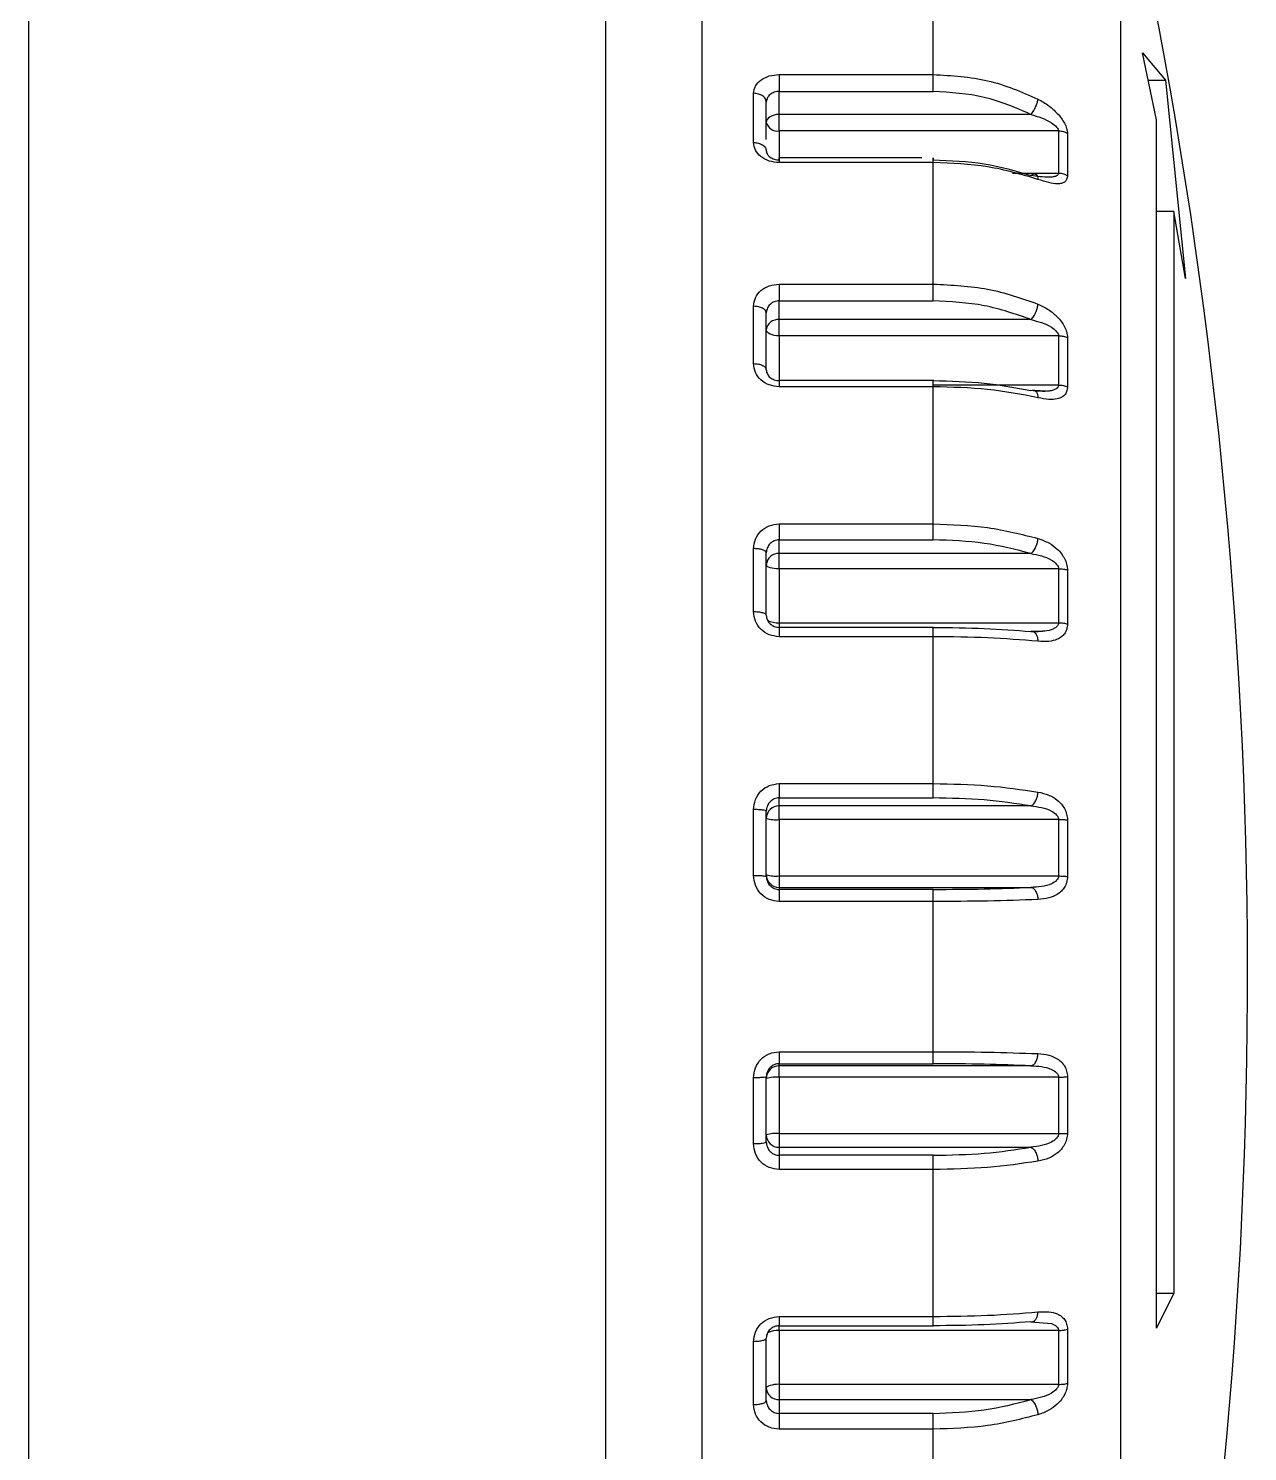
# Model space of a CAD drawing. Header units: millimetres. Extents: x 0 to 279, y 0 to 216.
# Drawn here: x 180.85 to 184.65, y 99.958 to 104.393 of the extents above; entities that cross this region are included whole.
import ezdxf

# ---------------------------------------------------------------- set-up
doc = ezdxf.new("R2010")
doc.units = ezdxf.units.MM

msp = doc.modelspace()

# ---------------------------------------------------------------- linework, layer by layer
at = {"color": 7, "linetype": 'Continuous', "lineweight": 25}
for p, q in [((182.9504, 97.4383), (182.9504, 105.4383)), ((180.8504, 105.1383), (180.8504, 97.7383)), ((182.6504, 97.7383), (182.6504, 105.1383)), ((183.6704, 104.2492), (183.6704, 104.5624)), ((184.3231, 104.3165), (184.3945, 104.2318)), ((184.3666, 104.1076), (184.3231, 104.3165)), ((183.1904, 104.2492), (183.6704, 104.2492)), ((184.3407, 104.2318), (184.3945, 104.2318)), ((184.3945, 104.2318), (184.4568, 103.6132)), ((183.1104, 104.0373), (183.1104, 104.1906)), ((183.1504, 104.0463), (183.1504, 104.1631)), ((183.1904, 104.1247), (183.1904, 104.1965)), ((183.1904, 104.1965), (183.6704, 104.1965)), ((183.9753, 104.1247), (183.1904, 104.1247)), ((183.1904, 104.0733), (183.1904, 104.1247)), ((184.3666, 100.3424), (184.3666, 104.1076)), ((184.0613, 104.0733), (183.1904, 104.0733)), ((184.0613, 104.0733), (184.0613, 103.9422)), ((184.0892, 104.0662), (184.0892, 103.9341)), ((183.6353, 103.9894), (183.1901, 103.9894)), ((183.6704, 103.9747), (183.1904, 103.9747)), ((183.6704, 103.5961), (183.6704, 103.9747)), ((184.4209, 103.8219), (184.3666, 103.8219)), ((184.4209, 103.8219), (184.4209, 100.452)), ((184.4568, 103.6132), (184.4209, 103.8219)), ((183.1904, 103.5961), (183.6704, 103.5961)), ((183.1904, 103.4854), (183.1904, 103.5439)), ((183.1904, 103.5439), (183.6704, 103.5439)), ((183.1104, 103.3483), (183.1104, 103.527)), ((183.1504, 103.3292), (183.1504, 103.5061)), ((183.9753, 103.4854), (183.1904, 103.4854)), ((183.1904, 103.4347), (183.1904, 103.4854)), ((184.0613, 103.4347), (183.1904, 103.4347)), ((184.0613, 103.4347), (184.0613, 103.2819)), ((184.0892, 103.4296), (184.0892, 103.2756)), ((183.6704, 103.2955), (183.1904, 103.2955)), ((183.6704, 103.2762), (183.1904, 103.2762)), ((183.6704, 102.8487), (183.6704, 103.2762)), ((184.0217, 103.2622), (183.9869, 103.2646)), ((183.1904, 102.8487), (183.6704, 102.8487)), ((183.1904, 102.7993), (183.6704, 102.7993)), ((183.1904, 102.7565), (183.1904, 102.7993)), ((183.1104, 102.5759), (183.1104, 102.772)), ((183.1504, 102.5645), (183.1504, 102.7587)), ((183.9753, 102.7565), (183.1904, 102.7565)), ((183.1904, 102.7088), (183.1904, 102.7565)), ((183.1904, 102.7088), (183.1904, 102.541)), ((184.0613, 102.7088), (183.1904, 102.7088)), ((184.0613, 102.7088), (184.0613, 102.541)), ((184.0892, 102.706), (184.0892, 102.5369)), ((183.1904, 102.541), (184.0613, 102.541)), ((183.6704, 102.5264), (183.1904, 102.5264)), ((183.6704, 102.4974), (183.1904, 102.4974)), ((183.6704, 102.0396), (183.6704, 102.4974)), ((184.0117, 102.5141), (183.9846, 102.5119)), ((183.1904, 102.0396), (183.6704, 102.0396)), ((183.1904, 101.9952), (183.6704, 101.9952)), ((183.1904, 101.9701), (183.1904, 101.9952)), ((183.1104, 101.7537), (183.1104, 101.9588)), ((183.1504, 101.7506), (183.1504, 101.9536)), ((183.9753, 101.9701), (183.1904, 101.9701)), ((183.1904, 101.9274), (183.1904, 101.9701)), ((183.1904, 101.9274), (183.1904, 101.752)), ((184.0613, 101.9274), (183.1904, 101.9274)), ((184.0613, 101.9274), (184.0613, 101.752)), ((184.0892, 101.9269), (184.0892, 101.7501)), ((183.1904, 101.752), (183.1904, 101.7162)), ((183.1904, 101.752), (184.0613, 101.752)), ((183.1904, 101.7162), (183.1904, 101.7099)), ((183.1904, 101.7162), (183.9753, 101.7162)), ((183.6704, 101.7099), (183.1904, 101.7099)), ((183.6704, 101.6723), (183.1904, 101.6723)), ((183.6704, 101.2043), (183.6704, 101.6723)), ((183.1904, 101.2043), (183.6704, 101.2043)), ((183.1904, 101.1667), (183.6704, 101.1667)), ((183.1904, 101.1604), (183.1904, 101.1667)), ((183.9753, 101.1604), (183.1904, 101.1604)), ((183.1904, 101.1247), (183.1904, 101.1604)), ((183.1104, 100.9178), (183.1104, 101.1229)), ((183.1504, 100.923), (183.1504, 101.126)), ((183.1904, 101.1247), (183.1904, 100.9492)), ((184.0613, 101.1247), (183.1904, 101.1247)), ((184.0613, 101.1247), (184.0613, 100.9492)), ((184.0892, 101.1265), (184.0892, 100.9497)), ((183.1904, 100.9492), (183.1904, 100.9065)), ((183.1904, 100.9492), (184.0613, 100.9492)), ((183.1904, 100.9065), (183.1904, 100.8814)), ((183.1904, 100.9065), (183.9753, 100.9065)), ((183.6704, 100.8814), (183.1904, 100.8814)), ((183.6704, 100.837), (183.1904, 100.837)), ((183.6704, 100.3792), (183.6704, 100.837)), ((184.4209, 100.452), (184.3666, 100.3424)), ((184.3666, 100.452), (184.4209, 100.452)), ((183.1904, 100.3792), (183.6704, 100.3792)), ((183.1904, 100.3502), (183.6704, 100.3502)), ((183.9753, 100.3628), (184.0391, 100.3572)), ((183.1504, 100.1179), (183.1504, 100.3121)), ((184.0613, 100.3356), (183.1904, 100.3356)), ((183.1904, 100.3356), (183.1904, 100.1678)), ((184.0613, 100.3356), (184.0613, 100.1678)), ((184.0892, 100.3397), (184.0892, 100.1707)), ((183.1104, 100.1046), (183.1104, 100.3007)), ((183.1904, 100.1678), (184.0613, 100.1678)), ((183.1904, 100.1678), (183.1904, 100.1201)), ((183.1904, 100.1201), (183.1904, 100.0773)), ((183.1904, 100.1201), (183.9753, 100.1201)), ((183.6704, 100.0773), (183.1904, 100.0773)), ((183.6704, 100.0279), (183.1904, 100.0279)), ((183.6704, 99.6004), (183.6704, 100.0279))]:
    msp.add_line(p, q, dxfattribs=at)
at = {"color": 8, "linetype": 'Continuous', "lineweight": 25}
for p, q in [((184.2556, 97.9058), (184.2556, 104.9708)), ((183.1904, 104.0733), (183.1904, 103.9894)), ((183.9178, 103.9422), (184.0613, 103.9422)), ((183.1904, 103.4347), (183.1904, 103.2955)), ((183.6704, 103.2819), (184.0613, 103.2819)), ((183.1904, 102.541), (183.1904, 102.5263)), ((183.1904, 100.3356), (183.1904, 100.3503))]:
    msp.add_line(p, q, dxfattribs=at)
at = {"color": 7, "linetype": 'Continuous', "lineweight": 25, "flags": 128}
for points in [[(183.1904, 104.1247), (183.1826, 104.1242), (183.1751, 104.1228), (183.1682, 104.1206), (183.1621, 104.1175), (183.1571, 104.1138), (183.1534, 104.1095), (183.1512, 104.1049), (183.1504, 104.1001)], [(183.1904, 103.4347), (183.1826, 103.4351), (183.1751, 103.4362), (183.1682, 103.4381), (183.1621, 103.4406), (183.1571, 103.4436), (183.1534, 103.4471), (183.1512, 103.4508), (183.1504, 103.4547)], [(183.1904, 102.7088), (183.1826, 102.7091), (183.1751, 102.7098), (183.1682, 102.7109), (183.1621, 102.7125), (183.1571, 102.7143), (183.1534, 102.7165), (183.1512, 102.7188), (183.1504, 102.7212)], [(183.1904, 100.1678), (183.1826, 100.1675), (183.1751, 100.1668), (183.1682, 100.1657), (183.1621, 100.1642), (183.1571, 100.1623), (183.1534, 100.1601), (183.1512, 100.1578), (183.1504, 100.1554)]]:
    msp.add_lwpolyline(points, dxfattribs=at)
at = {"color": 7, "linetype": 'Continuous', "lineweight": 25}
for centre, radius, start, end in [((168.6504, 101.4383), 16, 350.28485, 12.7548), ((183.1849, 104.1083), 0.0355, 193.4626, 278.9621), ((183.1863, 103.4493), 0.0363, 83.4591, 171.4483), ((183.1882, 102.7187), 0.0379, 86.6642, 176.2214), ((183.1896, 101.9308), 0.0392, 88.8908, 178.8461), ((183.1805, 102.0262), 0.0993, 252.3487, 275.7166), ((183.1903, 101.7562), 0.04, 180.07, 270.0698), ((183.1805, 101.8508), 0.0993, 252.3487, 275.7166), ((183.1903, 101.1204), 0.04, 89.9302, 179.93), ((183.1805, 101.0259), 0.0993, 84.2834, 107.6513), ((183.1805, 100.8504), 0.0993, 84.2834, 107.6513), ((183.1896, 100.9458), 0.0392, 181.1539, 271.1092), ((183.1882, 100.1579), 0.0379, 183.7786, 273.3358)]:
    msp.add_arc(centre, radius, start, end, dxfattribs=at)
at = {"color": 8, "linetype": 'Continuous', "lineweight": 25}
for centre, start, end in [((183.1858, 102.6132), 243.8033, 273.6068), ((183.1858, 100.2634), 86.3934, 116.1958)]:
    msp.add_arc(centre, 0.0723, start, end, dxfattribs=at)
at = {"color": 7, "linetype": 'Continuous', "lineweight": 25}
for points, knots in [([(183.1104, 104.1906), (183.1116, 104.1983), (183.1141, 104.2136), (183.1323, 104.233), (183.1588, 104.2464), (183.1799, 104.2483), (183.1904, 104.2492)], [0, 0, 0, 0, 0.251436, 0.501736, 0.7511, 1, 1, 1, 1]), ([(183.6704, 104.2492), (183.7282, 104.2458), (183.8442, 104.2391), (183.946, 104.195), (183.9971, 104.1729)], [0, 0, 0, 0, 0.4984838, 1, 1, 1, 1]), ([(183.1904, 104.1965), (183.1878, 104.1964), (183.1826, 104.1961), (183.1751, 104.1942), (183.168, 104.1911), (183.1602, 104.1858), (183.1544, 104.1787), (183.151, 104.1704), (183.1506, 104.1656), (183.1504, 104.1631)], [0, 0, 0, 0, 0.120543, 0.243131, 0.368053, 0.495582, 0.720779, 0.853714, 1, 1, 1, 1]), ([(183.9753, 104.1247), (183.9278, 104.1454), (183.8327, 104.1867), (183.7245, 104.1932), (183.6704, 104.1965)], [0, 0, 0, 0, 0.500023, 1, 1, 1, 1]), ([(183.9753, 104.1247), (183.9783, 104.1287), (183.9842, 104.1367), (183.9912, 104.1508), (183.9956, 104.1633), (183.9966, 104.1697), (183.9971, 104.1729)], [0, 0, 0, 0, 0.279633, 0.559107, 0.779383, 1, 1, 1, 1]), ([(183.9971, 104.1729), (184.0085, 104.1663), (184.0299, 104.1542), (184.0541, 104.1324), (184.07, 104.1132), (184.08, 104.0971), (184.0873, 104.0807), (184.0886, 104.0709), (184.0892, 104.0662)], [0, 0, 0, 0, 0.271889, 0.508742, 0.639285, 0.758136, 0.883791, 1, 1, 1, 1]), ([(183.9753, 104.1247), (183.9975, 104.1181), (184.0265, 104.1094), (184.0531, 104.0887), (184.06, 104.0792), (184.0609, 104.0752), (184.0613, 104.0733)], [0, 0, 0, 0, 0.653287, 0.85501, 0.932121, 1, 1, 1, 1]), ([(183.1904, 103.9747), (183.1799, 103.9757), (183.1588, 103.9777), (183.1323, 103.9923), (183.1141, 104.0131), (183.1116, 104.0292), (183.1104, 104.0373)], [0, 0, 0, 0, 0.248902, 0.498271, 0.748568, 1, 1, 1, 1]), ([(184.0613, 104.0733), (184.0638, 104.0733), (184.069, 104.0732), (184.0764, 104.0718), (184.0833, 104.0695), (184.0872, 104.0673), (184.0892, 104.0662)], [0, 0, 0, 0, 0.249996, 0.499991, 0.749972, 1, 1, 1, 1]), ([(183.1504, 104.0113), (183.1506, 104.0092), (183.151, 104.0053), (183.1544, 103.9984), (183.1602, 103.9924), (183.168, 103.9879), (183.1751, 103.9853), (183.1826, 103.9836), (183.1878, 103.9834), (183.1904, 103.9833)], [0, 0, 0, 0, 0.14631, 0.279252, 0.504411, 0.63196, 0.75689, 0.879474, 1, 1, 1, 1]), ([(183.6704, 103.9833), (183.7245, 103.9811), (183.8327, 103.9767), (183.9278, 103.9489), (183.9753, 103.935)], [0, 0, 0, 0, 0.499977, 1, 1, 1, 1]), ([(183.9971, 103.9225), (183.946, 103.9376), (183.8442, 103.9678), (183.7282, 103.9724), (183.6704, 103.9747)], [0, 0, 0, 0, 0.5015162, 1, 1, 1, 1]), ([(184.0613, 103.9422), (184.0611, 103.9412), (184.0608, 103.9392), (184.0585, 103.9356), (184.0532, 103.932), (184.0437, 103.9295), (184.0187, 103.9279), (183.9946, 103.9319), (183.9753, 103.935)], [0, 0, 0, 0, 0.038834, 0.079708, 0.172785, 0.287793, 0.429093, 1, 1, 1, 1]), ([(184.0613, 103.9422), (184.0638, 103.9421), (184.069, 103.9418), (184.0764, 103.9401), (184.0833, 103.9376), (184.0872, 103.9353), (184.0892, 103.9341)], [0, 0, 0, 0, 0.249955, 0.5, 0.750045, 1, 1, 1, 1]), ([(183.9753, 103.935), (183.9783, 103.9369), (183.9842, 103.9406), (183.9912, 103.9384), (183.9956, 103.932), (183.9966, 103.9257), (183.9971, 103.9225)], [0, 0, 0, 0, 0.279633, 0.559107, 0.779383, 1, 1, 1, 1]), ([(184.0583, 103.9087), (184.058, 103.9087), (184.0501, 103.9078), (184.0298, 103.9119), (184.0085, 103.9188), (183.9971, 103.9225)], [0, 0, 0, 0, 0.017357, 0.471167, 1, 1, 1, 1]), ([(183.1104, 103.527), (183.1116, 103.536), (183.1141, 103.5541), (183.1323, 103.5769), (183.1588, 103.5928), (183.1799, 103.595), (183.1904, 103.5961)], [0, 0, 0, 0, 0.251436, 0.501736, 0.7511, 1, 1, 1, 1]), ([(183.6704, 103.5961), (183.7282, 103.5934), (183.8442, 103.5878), (183.946, 103.552), (183.9971, 103.534)], [0, 0, 0, 0, 0.498484, 1, 1, 1, 1]), ([(183.1904, 103.5439), (183.1878, 103.5437), (183.1826, 103.5435), (183.1751, 103.5413), (183.168, 103.5378), (183.1602, 103.5318), (183.1544, 103.5238), (183.151, 103.5144), (183.1506, 103.5089), (183.1504, 103.5061)], [0, 0, 0, 0, 0.120543, 0.243132, 0.368053, 0.495582, 0.720779, 0.853714, 1, 1, 1, 1]), ([(183.9753, 103.4854), (183.9278, 103.5022), (183.8327, 103.5359), (183.7245, 103.5412), (183.6704, 103.5439)], [0, 0, 0, 0, 0.500023, 1, 1, 1, 1]), ([(183.9753, 103.4854), (183.9783, 103.4888), (183.9842, 103.4957), (183.9912, 103.5096), (183.9956, 103.5229), (183.9966, 103.5303), (183.9971, 103.534)], [0, 0, 0, 0, 0.279633, 0.559107, 0.779383, 1, 1, 1, 1]), ([(183.9971, 103.534), (184.0086, 103.5285), (184.0301, 103.5184), (184.0542, 103.4982), (184.0701, 103.4796), (184.0802, 103.4633), (184.0874, 103.4461), (184.0886, 103.435), (184.0892, 103.4296)], [0, 0, 0, 0, 0.274021, 0.509212, 0.640733, 0.758507, 0.883224, 1, 1, 1, 1]), ([(183.9753, 103.4854), (183.9975, 103.4798), (184.0265, 103.4725), (184.0531, 103.4517), (184.06, 103.4414), (184.0609, 103.4369), (184.0613, 103.4347)], [0, 0, 0, 0, 0.653287, 0.85501, 0.932121, 1, 1, 1, 1]), ([(184.0613, 103.4347), (184.0638, 103.4347), (184.069, 103.4347), (184.0764, 103.4336), (184.0833, 103.432), (184.0872, 103.4304), (184.0892, 103.4296)], [0, 0, 0, 0, 0.249996, 0.499991, 0.749971, 1, 1, 1, 1]), ([(183.1904, 103.2762), (183.1799, 103.2774), (183.1588, 103.2797), (183.1323, 103.2964), (183.1141, 103.3203), (183.1116, 103.339), (183.1104, 103.3483)], [0, 0, 0, 0, 0.248902, 0.498271, 0.748568, 1, 1, 1, 1]), ([(183.1504, 103.3292), (183.1506, 103.3267), (183.151, 103.3219), (183.1544, 103.3136), (183.1602, 103.3064), (183.168, 103.301), (183.1751, 103.2978), (183.1826, 103.2958), (183.1878, 103.2956), (183.1904, 103.2955)], [0, 0, 0, 0, 0.14631, 0.279252, 0.504411, 0.63196, 0.75689, 0.879474, 1, 1, 1, 1]), ([(183.6704, 103.2955), (183.7245, 103.294), (183.8327, 103.2912), (183.9278, 103.2733), (183.9753, 103.2643)], [0, 0, 0, 0, 0.499977, 1, 1, 1, 1]), ([(183.9971, 103.2422), (183.946, 103.2521), (183.8442, 103.2717), (183.7282, 103.2747), (183.6704, 103.2762)], [0, 0, 0, 0, 0.501516, 1, 1, 1, 1]), ([(184.0613, 103.2819), (184.0611, 103.2807), (184.0608, 103.2783), (184.0585, 103.2739), (184.0532, 103.269), (184.0437, 103.265), (184.0187, 103.2602), (183.9946, 103.2625), (183.9753, 103.2643)], [0, 0, 0, 0, 0.038843, 0.079743, 0.172939, 0.288169, 0.429792, 1, 1, 1, 1]), ([(184.0892, 103.2756), (184.0886, 103.2707), (184.0873, 103.2605), (184.08, 103.2497), (184.07, 103.2421), (184.0541, 103.2368), (184.0299, 103.2357), (184.0085, 103.24), (183.9971, 103.2422)], [0, 0, 0, 0, 0.116183, 0.241861, 0.360661, 0.491251, 0.728082, 1, 1, 1, 1]), ([(184.0613, 103.2819), (184.0638, 103.2818), (184.069, 103.2815), (184.0764, 103.2802), (184.0833, 103.2783), (184.0872, 103.2765), (184.0892, 103.2756)], [0, 0, 0, 0, 0.249955, 0.5, 0.750045, 1, 1, 1, 1]), ([(183.9753, 103.2643), (183.9783, 103.2652), (183.9842, 103.2671), (183.9912, 103.262), (183.9956, 103.2534), (183.9966, 103.2459), (183.9971, 103.2422)], [0, 0, 0, 0, 0.279633, 0.559107, 0.779383, 1, 1, 1, 1]), ([(183.1104, 102.772), (183.1116, 102.7821), (183.1141, 102.802), (183.1323, 102.8274), (183.1588, 102.845), (183.1799, 102.8475), (183.1904, 102.8487)], [0, 0, 0, 0, 0.251435, 0.501736, 0.7511, 1, 1, 1, 1]), ([(183.6704, 102.8487), (183.7282, 102.8467), (183.8442, 102.8427), (183.946, 102.8166), (183.9971, 102.8036)], [0, 0, 0, 0, 0.498484, 1, 1, 1, 1]), ([(183.1904, 102.7993), (183.1878, 102.7991), (183.1826, 102.7988), (183.1751, 102.7965), (183.168, 102.7927), (183.1602, 102.7863), (183.1544, 102.7776), (183.151, 102.7676), (183.1506, 102.7618), (183.1504, 102.7587)], [0, 0, 0, 0, 0.120543, 0.243132, 0.368054, 0.495582, 0.720779, 0.853714, 1, 1, 1, 1]), ([(183.9753, 102.7565), (183.9278, 102.7688), (183.8327, 102.7934), (183.7245, 102.7973), (183.6704, 102.7993)], [0, 0, 0, 0, 0.500023, 1, 1, 1, 1]), ([(183.9753, 102.7565), (183.9783, 102.7593), (183.9842, 102.7647), (183.9912, 102.7779), (183.9956, 102.7914), (183.9966, 102.7995), (183.9971, 102.8036)], [0, 0, 0, 0, 0.279633, 0.559107, 0.779383, 1, 1, 1, 1]), ([(183.9971, 102.8036), (184.0085, 102.7994), (184.0299, 102.7917), (184.0541, 102.7743), (184.07, 102.757), (184.08, 102.7411), (184.0873, 102.7238), (184.0886, 102.7117), (184.0892, 102.706)], [0, 0, 0, 0, 0.271888, 0.508742, 0.639285, 0.758136, 0.883791, 1, 1, 1, 1]), ([(183.9753, 102.7565), (183.9975, 102.7523), (184.0265, 102.7467), (184.0531, 102.7267), (184.06, 102.7161), (184.0609, 102.7112), (184.0613, 102.7088)], [0, 0, 0, 0, 0.653287, 0.85501, 0.932121, 1, 1, 1, 1]), ([(184.0613, 102.7088), (184.0638, 102.7089), (184.069, 102.7089), (184.0764, 102.7083), (184.0833, 102.7074), (184.0872, 102.7064), (184.0892, 102.706)], [0, 0, 0, 0, 0.249996, 0.499991, 0.749971, 1, 1, 1, 1]), ([(183.1904, 102.4974), (183.1799, 102.4987), (183.1588, 102.5012), (183.1323, 102.5193), (183.1141, 102.5453), (183.1116, 102.5657), (183.1104, 102.5759)], [0, 0, 0, 0, 0.248902, 0.498271, 0.748568, 1, 1, 1, 1]), ([(183.1504, 102.5645), (183.1506, 102.5617), (183.151, 102.5562), (183.1544, 102.5468), (183.1602, 102.5388), (183.168, 102.5326), (183.1751, 102.5291), (183.1826, 102.5269), (183.1878, 102.5266), (183.1904, 102.5264)], [0, 0, 0, 0, 0.14631, 0.279252, 0.504411, 0.63196, 0.75689, 0.879474, 1, 1, 1, 1]), ([(183.6704, 102.5264), (183.7245, 102.5259), (183.8327, 102.5247), (183.9278, 102.5174), (183.9753, 102.5138)], [0, 0, 0, 0, 0.499977, 1, 1, 1, 1]), ([(184.0613, 102.541), (184.0611, 102.5397), (184.0608, 102.5371), (184.0585, 102.5319), (184.0532, 102.5261), (184.0437, 102.5207), (184.0187, 102.5129), (183.9946, 102.5134), (183.9753, 102.5138)], [0, 0, 0, 0, 0.038834, 0.079708, 0.172785, 0.287793, 0.429094, 1, 1, 1, 1]), ([(184.0892, 102.5369), (184.0886, 102.5313), (184.0874, 102.5199), (184.0802, 102.5065), (184.0701, 102.4961), (184.0543, 102.487), (184.0301, 102.4813), (184.0086, 102.4825), (183.9971, 102.4831)], [0, 0, 0, 0, 0.116749, 0.241492, 0.359214, 0.490782, 0.725952, 1, 1, 1, 1]), ([(184.0613, 102.541), (184.0638, 102.5409), (184.069, 102.5407), (184.0764, 102.5398), (184.0833, 102.5386), (184.0872, 102.5374), (184.0892, 102.5369)], [0, 0, 0, 0, 0.249955, 0.5, 0.750045, 1, 1, 1, 1]), ([(183.9971, 102.4831), (183.946, 102.4873), (183.8442, 102.4955), (183.7282, 102.4968), (183.6704, 102.4974)], [0, 0, 0, 0, 0.501516, 1, 1, 1, 1]), ([(183.9753, 102.5138), (183.9783, 102.5137), (183.9842, 102.5137), (183.9912, 102.506), (183.9956, 102.4954), (183.9966, 102.4872), (183.9971, 102.4831)], [0, 0, 0, 0, 0.279633, 0.559107, 0.779383, 1, 1, 1, 1]), ([(183.1104, 101.9588), (183.1116, 101.9694), (183.1141, 101.9904), (183.1323, 102.0172), (183.1588, 102.0358), (183.1799, 102.0383), (183.1904, 102.0396)], [0, 0, 0, 0, 0.251436, 0.501736, 0.751101, 1, 1, 1, 1]), ([(183.6704, 102.0396), (183.7282, 102.0385), (183.8442, 102.0361), (183.946, 102.021), (183.9971, 102.0135)], [0, 0, 0, 0, 0.498484, 1, 1, 1, 1]), ([(183.1904, 101.9952), (183.1878, 101.995), (183.1826, 101.9947), (183.1751, 101.9923), (183.168, 101.9884), (183.1602, 101.9818), (183.1544, 101.973), (183.151, 101.9627), (183.1506, 101.9568), (183.1504, 101.9536)], [0, 0, 0, 0, 0.120543, 0.243131, 0.368053, 0.495581, 0.720779, 0.853714, 1, 1, 1, 1]), ([(183.9753, 101.9701), (183.9278, 101.9773), (183.8327, 101.9918), (183.7245, 101.994), (183.6704, 101.9952)], [0, 0, 0, 0, 0.500023, 1, 1, 1, 1]), ([(183.9753, 101.9701), (183.9783, 101.972), (183.9842, 101.9758), (183.9912, 101.9876), (183.9956, 102.0007), (183.9966, 102.0092), (183.9971, 102.0135)], [0, 0, 0, 0, 0.279633, 0.559107, 0.779383, 1, 1, 1, 1]), ([(183.9971, 102.0135), (184.0085, 102.0108), (184.0299, 102.0059), (184.0541, 101.9918), (184.07, 101.9767), (184.08, 101.962), (184.0873, 101.9453), (184.0886, 101.9329), (184.0892, 101.9269)], [0, 0, 0, 0, 0.271887, 0.508743, 0.639286, 0.758137, 0.883792, 1, 1, 1, 1]), ([(183.9753, 101.9701), (183.9975, 101.9673), (184.0265, 101.9638), (184.0531, 101.9453), (184.06, 101.935), (184.0609, 101.9298), (184.0613, 101.9274)], [0, 0, 0, 0, 0.653287, 0.85501, 0.932121, 1, 1, 1, 1]), ([(184.0613, 101.9274), (184.0638, 101.9275), (184.069, 101.9276), (184.0764, 101.9275), (184.0833, 101.9273), (184.0872, 101.927), (184.0892, 101.9269)], [0, 0, 0, 0, 0.249996, 0.499991, 0.749971, 1, 1, 1, 1]), ([(183.1904, 101.6723), (183.1799, 101.6736), (183.1588, 101.6762), (183.1323, 101.695), (183.1141, 101.722), (183.1116, 101.7431), (183.1104, 101.7537)], [0, 0, 0, 0, 0.248902, 0.498271, 0.748568, 1, 1, 1, 1]), ([(183.1504, 101.7506), (183.1506, 101.7475), (183.151, 101.7417), (183.1544, 101.7316), (183.1602, 101.723), (183.168, 101.7165), (183.1751, 101.7127), (183.1826, 101.7103), (183.1878, 101.71), (183.1904, 101.7099)], [0, 0, 0, 0, 0.14631, 0.279252, 0.504411, 0.63196, 0.75689, 0.879474, 1, 1, 1, 1]), ([(184.0613, 101.752), (184.0609, 101.7496), (184.06, 101.7445), (184.0531, 101.7348), (184.0265, 101.7188), (183.9975, 101.7173), (183.9753, 101.7162)], [0, 0, 0, 0, 0.067879, 0.14499, 0.346713, 1, 1, 1, 1]), ([(184.0892, 101.7501), (184.0886, 101.7442), (184.0874, 101.732), (184.0802, 101.7166), (184.0701, 101.7039), (184.0543, 101.6915), (184.0301, 101.6813), (184.0086, 101.6794), (183.9971, 101.6784)], [0, 0, 0, 0, 0.116749, 0.241492, 0.359214, 0.490782, 0.725952, 1, 1, 1, 1]), ([(184.0613, 101.752), (184.0638, 101.7519), (184.069, 101.7517), (184.0764, 101.7513), (184.0833, 101.7508), (184.0872, 101.7503), (184.0892, 101.7501)], [0, 0, 0, 0, 0.249955, 0.5, 0.750045, 1, 1, 1, 1]), ([(183.6704, 101.7099), (183.7245, 101.7102), (183.8327, 101.7107), (183.9278, 101.7144), (183.9753, 101.7162)], [0, 0, 0, 0, 0.499977, 1, 1, 1, 1]), ([(183.9753, 101.7162), (183.9783, 101.7152), (183.9842, 101.7132), (183.9912, 101.7033), (183.9956, 101.6912), (183.9966, 101.6827), (183.9971, 101.6784)], [0, 0, 0, 0, 0.279633, 0.559107, 0.779383, 1, 1, 1, 1]), ([(183.9971, 101.6784), (183.946, 101.6766), (183.8442, 101.6731), (183.7282, 101.6726), (183.6704, 101.6723)], [0, 0, 0, 0, 0.501516, 1, 1, 1, 1]), ([(183.1104, 101.1229), (183.1116, 101.1335), (183.1141, 101.1546), (183.1323, 101.1816), (183.1588, 101.2004), (183.1799, 101.203), (183.1904, 101.2043)], [0, 0, 0, 0, 0.251436, 0.501738, 0.751102, 1, 1, 1, 1]), ([(183.6704, 101.2043), (183.7282, 101.204), (183.8442, 101.2035), (183.946, 101.2), (183.9971, 101.1982)], [0, 0, 0, 0, 0.498484, 1, 1, 1, 1]), ([(183.9753, 101.1604), (183.9783, 101.1614), (183.9842, 101.1634), (183.9912, 101.1733), (183.9956, 101.1854), (183.9966, 101.194), (183.9971, 101.1982)], [0, 0, 0, 0, 0.279633, 0.559107, 0.779383, 1, 1, 1, 1]), ([(183.9971, 101.1982), (184.0085, 101.1972), (184.0299, 101.1953), (184.0541, 101.1851), (184.07, 101.1728), (184.08, 101.1599), (184.0873, 101.1446), (184.0886, 101.1324), (184.0892, 101.1265)], [0, 0, 0, 0, 0.271887, 0.508744, 0.639286, 0.758137, 0.883792, 1, 1, 1, 1]), ([(183.1904, 101.1667), (183.1878, 101.1666), (183.1826, 101.1663), (183.1751, 101.1639), (183.168, 101.1601), (183.1602, 101.1536), (183.1544, 101.145), (183.151, 101.1349), (183.1506, 101.1291), (183.1504, 101.126)], [0, 0, 0, 0, 0.120543, 0.243131, 0.368052, 0.49558, 0.720778, 0.853714, 1, 1, 1, 1]), ([(183.9753, 101.1604), (183.9278, 101.1622), (183.8327, 101.1659), (183.7245, 101.1664), (183.6704, 101.1667)], [0, 0, 0, 0, 0.5000234, 1, 1, 1, 1]), ([(183.9753, 101.1604), (183.9975, 101.1593), (184.0265, 101.1578), (184.0531, 101.1418), (184.06, 101.1321), (184.0609, 101.127), (184.0613, 101.1247)], [0, 0, 0, 0, 0.653287, 0.85501, 0.932121, 1, 1, 1, 1]), ([(184.0613, 101.1247), (184.0638, 101.1247), (184.069, 101.1249), (184.0764, 101.1253), (184.0833, 101.1258), (184.0872, 101.1263), (184.0892, 101.1265)], [0, 0, 0, 0, 0.249996, 0.499991, 0.749971, 1, 1, 1, 1]), ([(184.0613, 100.9492), (184.0609, 100.9468), (184.06, 100.9417), (184.0531, 100.9313), (184.0265, 100.9129), (183.9975, 100.9093), (183.9753, 100.9065)], [0, 0, 0, 0, 0.067879, 0.14499, 0.346713, 1, 1, 1, 1]), ([(184.0892, 100.9497), (184.0886, 100.9438), (184.0873, 100.9314), (184.08, 100.9146), (184.07, 100.8999), (184.0541, 100.8848), (184.0299, 100.8707), (184.0085, 100.8658), (183.9971, 100.8632)], [0, 0, 0, 0, 0.1161829, 0.2418609, 0.3606614, 0.4912506, 0.7280818, 1, 1, 1, 1]), ([(184.0613, 100.9492), (184.0638, 100.9491), (184.069, 100.949), (184.0764, 100.9491), (184.0833, 100.9493), (184.0872, 100.9496), (184.0892, 100.9497)], [0, 0, 0, 0, 0.249955, 0.5, 0.750045, 1, 1, 1, 1]), ([(183.1904, 100.837), (183.1799, 100.8383), (183.1588, 100.8408), (183.1323, 100.8594), (183.1141, 100.8862), (183.1116, 100.9072), (183.1104, 100.9178)], [0, 0, 0, 0, 0.248902, 0.498271, 0.748568, 1, 1, 1, 1]), ([(183.1504, 100.923), (183.1506, 100.9198), (183.151, 100.9139), (183.1544, 100.9036), (183.1602, 100.8948), (183.168, 100.8882), (183.1751, 100.8843), (183.1826, 100.8819), (183.1878, 100.8816), (183.1904, 100.8814)], [0, 0, 0, 0, 0.14631, 0.279252, 0.504411, 0.63196, 0.75689, 0.879474, 1, 1, 1, 1]), ([(183.6704, 100.8814), (183.7245, 100.8826), (183.8327, 100.8849), (183.9278, 100.8993), (183.9753, 100.9065)], [0, 0, 0, 0, 0.499977, 1, 1, 1, 1]), ([(183.9753, 100.9065), (183.9783, 100.9046), (183.9842, 100.9008), (183.9912, 100.889), (183.9956, 100.8759), (183.9966, 100.8674), (183.9971, 100.8632)], [0, 0, 0, 0, 0.279633, 0.559107, 0.779383, 1, 1, 1, 1]), ([(183.9971, 100.8632), (183.946, 100.8556), (183.8442, 100.8405), (183.7282, 100.8381), (183.6704, 100.837)], [0, 0, 0, 0, 0.5015162, 1, 1, 1, 1]), ([(183.6704, 100.3792), (183.7282, 100.3798), (183.8442, 100.3811), (183.946, 100.3893), (183.9971, 100.3935)], [0, 0, 0, 0, 0.498484, 1, 1, 1, 1]), ([(183.9753, 100.3628), (183.9783, 100.3629), (183.9842, 100.363), (183.9912, 100.3706), (183.9956, 100.3812), (183.9966, 100.3894), (183.9971, 100.3935)], [0, 0, 0, 0, 0.279633, 0.559107, 0.779383, 1, 1, 1, 1]), ([(183.9971, 100.3935), (184.0085, 100.3941), (184.0299, 100.3953), (184.0541, 100.3895), (184.07, 100.3805), (184.08, 100.3701), (184.0873, 100.3567), (184.0886, 100.3452), (184.0892, 100.3397)], [0, 0, 0, 0, 0.271888, 0.508743, 0.639286, 0.758136, 0.883792, 1, 1, 1, 1]), ([(183.1104, 100.3007), (183.1116, 100.3109), (183.1141, 100.3313), (183.1323, 100.3573), (183.1588, 100.3754), (183.1799, 100.3779), (183.1904, 100.3792)], [0, 0, 0, 0, 0.251435, 0.501736, 0.7511, 1, 1, 1, 1]), ([(183.1904, 100.3502), (183.1878, 100.35), (183.1826, 100.3498), (183.1751, 100.3475), (183.168, 100.344), (183.1602, 100.3378), (183.1544, 100.3298), (183.151, 100.3204), (183.1506, 100.3149), (183.1504, 100.3121)], [0, 0, 0, 0, 0.120543, 0.243132, 0.368053, 0.495582, 0.720779, 0.853714, 1, 1, 1, 1]), ([(183.9753, 100.3628), (183.9278, 100.3592), (183.8327, 100.3519), (183.7245, 100.3507), (183.6704, 100.3502)], [0, 0, 0, 0, 0.500023, 1, 1, 1, 1]), ([(184.0613, 100.3356), (184.0638, 100.3357), (184.069, 100.3359), (184.0764, 100.3368), (184.0833, 100.338), (184.0872, 100.3392), (184.0892, 100.3397)], [0, 0, 0, 0, 0.249996, 0.499991, 0.749971, 1, 1, 1, 1]), ([(184.0613, 100.1678), (184.0609, 100.1655), (184.06, 100.1605), (184.0531, 100.15), (184.0265, 100.1299), (183.9975, 100.1243), (183.9753, 100.1201)], [0, 0, 0, 0, 0.067879, 0.14499, 0.346713, 1, 1, 1, 1]), ([(184.0892, 100.1707), (184.0886, 100.1648), (184.0874, 100.1528), (184.0802, 100.1355), (184.0701, 100.1197), (184.0543, 100.1024), (184.0301, 100.0849), (184.0086, 100.0772), (183.9971, 100.073)], [0, 0, 0, 0, 0.116749, 0.241492, 0.359214, 0.490782, 0.725952, 1, 1, 1, 1]), ([(184.0613, 100.1678), (184.0638, 100.1678), (184.069, 100.1677), (184.0764, 100.1683), (184.0833, 100.1692), (184.0872, 100.1702), (184.0892, 100.1707)], [0, 0, 0, 0, 0.249955, 0.5, 0.750045, 1, 1, 1, 1]), ([(183.1904, 100.0279), (183.1799, 100.0291), (183.1588, 100.0316), (183.1323, 100.0492), (183.1141, 100.0746), (183.1116, 100.0946), (183.1104, 100.1046)], [0, 0, 0, 0, 0.248902, 0.498271, 0.748568, 1, 1, 1, 1]), ([(183.1504, 100.1179), (183.1506, 100.1148), (183.151, 100.109), (183.1544, 100.099), (183.1602, 100.0903), (183.168, 100.0839), (183.1751, 100.0801), (183.1826, 100.0778), (183.1878, 100.0775), (183.1904, 100.0773)], [0, 0, 0, 0, 0.14631, 0.279252, 0.504411, 0.63196, 0.75689, 0.879474, 1, 1, 1, 1]), ([(183.6704, 100.0773), (183.7245, 100.0793), (183.8327, 100.0832), (183.9278, 100.1078), (183.9753, 100.1201)], [0, 0, 0, 0, 0.4999766, 1, 1, 1, 1]), ([(183.9753, 100.1201), (183.9783, 100.1174), (183.9842, 100.1119), (183.9912, 100.0988), (183.9956, 100.0852), (183.9966, 100.0771), (183.9971, 100.073)], [0, 0, 0, 0, 0.279633, 0.559107, 0.779383, 1, 1, 1, 1]), ([(183.9971, 100.073), (183.946, 100.06), (183.8442, 100.0339), (183.7282, 100.0299), (183.6704, 100.0279)], [0, 0, 0, 0, 0.501516, 1, 1, 1, 1])]:
    msp.add_open_spline(points, degree=3, knots=knots, dxfattribs=at)
for points in [[(183.1904, 104.2492), (183.1904, 104.2454), (183.1904, 104.2379), (183.1904, 104.2235), (183.1904, 104.2088), (183.1904, 104.2006), (183.1904, 104.1965)], [(183.6704, 104.1965), (183.6704, 104.2006), (183.6704, 104.2088), (183.6704, 104.2235), (183.6704, 104.2379), (183.6704, 104.2454), (183.6704, 104.2492)], [(183.1504, 104.1631), (183.1498, 104.1667), (183.1486, 104.1739), (183.1393, 104.183), (183.1261, 104.1893), (183.1156, 104.1902), (183.1104, 104.1906)], [(183.1104, 104.0373), (183.1156, 104.0369), (183.1261, 104.0361), (183.1393, 104.0301), (183.1486, 104.0215), (183.1498, 104.0147), (183.1504, 104.0113)], [(183.1904, 103.9833), (183.1904, 103.9854), (183.1904, 103.9897), (183.1904, 103.9896), (183.1904, 103.9849), (183.1904, 103.9781), (183.1904, 103.9747)], [(183.6704, 103.9747), (183.6704, 103.9781), (183.6704, 103.9849), (183.6704, 103.9896), (183.6704, 103.9897), (183.6704, 103.9854), (183.6704, 103.9833)], [(183.1904, 103.5961), (183.1904, 103.5918), (183.1904, 103.5831), (183.1904, 103.5684), (183.1904, 103.5543), (183.1904, 103.5474), (183.1904, 103.5439)], [(183.6704, 103.5439), (183.6704, 103.5474), (183.6704, 103.5543), (183.6704, 103.5684), (183.6704, 103.5831), (183.6704, 103.5918), (183.6704, 103.5961)], [(183.1504, 103.5061), (183.1498, 103.5088), (183.1486, 103.5143), (183.1393, 103.5212), (183.1261, 103.526), (183.1156, 103.5266), (183.1104, 103.527)], [(183.1104, 103.3483), (183.1156, 103.348), (183.1261, 103.3475), (183.1393, 103.3431), (183.1486, 103.3367), (183.1498, 103.3317), (183.1504, 103.3292)], [(183.1904, 103.2955), (183.1904, 103.2966), (183.1904, 103.299), (183.1904, 103.2959), (183.1904, 103.2884), (183.1904, 103.2803), (183.1904, 103.2762)], [(183.6704, 103.2762), (183.6704, 103.2803), (183.6704, 103.2884), (183.6704, 103.2959), (183.6704, 103.299), (183.6704, 103.2966), (183.6704, 103.2955)], [(183.1904, 102.8487), (183.1904, 102.844), (183.1904, 102.8346), (183.1904, 102.8202), (183.1904, 102.8074), (183.1904, 102.802), (183.1904, 102.7993)], [(183.6704, 102.7993), (183.6704, 102.802), (183.6704, 102.8074), (183.6704, 102.8202), (183.6704, 102.8346), (183.6704, 102.844), (183.6704, 102.8487)], [(183.1504, 102.7587), (183.1498, 102.7605), (183.1486, 102.764), (183.1393, 102.7684), (183.1261, 102.7714), (183.1156, 102.7718), (183.1104, 102.772)], [(183.1104, 102.5759), (183.1156, 102.5757), (183.1261, 102.5754), (183.1393, 102.5727), (183.1486, 102.569), (183.1498, 102.566), (183.1504, 102.5645)], [(183.1904, 102.5264), (183.1904, 102.5266), (183.1904, 102.527), (183.1904, 102.5209), (183.1904, 102.5109), (183.1904, 102.5019), (183.1904, 102.4974)], [(183.6704, 102.4974), (183.6704, 102.5019), (183.6704, 102.5109), (183.6704, 102.5209), (183.6704, 102.527), (183.6704, 102.5266), (183.6704, 102.5264)], [(183.1904, 102.0396), (183.1904, 102.0348), (183.1904, 102.0251), (183.1904, 102.0116), (183.1904, 102.0006), (183.1904, 101.997), (183.1904, 101.9952)], [(183.6704, 101.9952), (183.6704, 101.997), (183.6704, 102.0006), (183.6704, 102.0116), (183.6704, 102.0251), (183.6704, 102.0348), (183.6704, 102.0396)], [(183.1504, 101.9536), (183.1498, 101.9543), (183.1486, 101.9557), (183.1393, 101.9574), (183.1261, 101.9586), (183.1156, 101.9588), (183.1104, 101.9588)], [(183.1104, 101.7537), (183.1156, 101.7537), (183.1261, 101.7536), (183.1393, 101.7528), (183.1486, 101.7518), (183.1498, 101.751), (183.1504, 101.7506)], [(183.1904, 101.7099), (183.1904, 101.709), (183.1904, 101.7074), (183.1904, 101.6987), (183.1904, 101.6866), (183.1904, 101.6771), (183.1904, 101.6723)], [(183.6704, 101.6723), (183.6704, 101.6771), (183.6704, 101.6866), (183.6704, 101.6987), (183.6704, 101.7074), (183.6704, 101.709), (183.6704, 101.7099)], [(183.1904, 101.2043), (183.1904, 101.1995), (183.1904, 101.19), (183.1904, 101.178), (183.1904, 101.1692), (183.1904, 101.1676), (183.1904, 101.1667)], [(183.6704, 101.1667), (183.6704, 101.1676), (183.6704, 101.1692), (183.6704, 101.178), (183.6704, 101.19), (183.6704, 101.1995), (183.6704, 101.2043)], [(183.1504, 101.126), (183.1498, 101.1256), (183.1486, 101.1248), (183.1393, 101.1238), (183.1261, 101.123), (183.1156, 101.1229), (183.1104, 101.1229)], [(183.1104, 100.9178), (183.1156, 100.9178), (183.1261, 100.918), (183.1393, 100.9192), (183.1486, 100.9209), (183.1498, 100.9223), (183.1504, 100.923)], [(183.1904, 100.8814), (183.1904, 100.8796), (183.1904, 100.876), (183.1904, 100.865), (183.1904, 100.8515), (183.1904, 100.8418), (183.1904, 100.837)], [(183.6704, 100.837), (183.6704, 100.8418), (183.6704, 100.8515), (183.6704, 100.865), (183.6704, 100.876), (183.6704, 100.8796), (183.6704, 100.8814)], [(183.1904, 100.3792), (183.1904, 100.3747), (183.1904, 100.3657), (183.1904, 100.3557), (183.1904, 100.3497), (183.1904, 100.35), (183.1904, 100.3502)], [(183.6704, 100.3502), (183.6704, 100.35), (183.6704, 100.3497), (183.6704, 100.3557), (183.6704, 100.3657), (183.6704, 100.3747), (183.6704, 100.3792)], [(183.1504, 100.3121), (183.1498, 100.3106), (183.1486, 100.3076), (183.1393, 100.3039), (183.1261, 100.3012), (183.1156, 100.3009), (183.1104, 100.3007)], [(183.1104, 100.1046), (183.1156, 100.1048), (183.1261, 100.1052), (183.1393, 100.1083), (183.1486, 100.1127), (183.1498, 100.1162), (183.1504, 100.1179)], [(183.1904, 100.0773), (183.1904, 100.0746), (183.1904, 100.0692), (183.1904, 100.0564), (183.1904, 100.042), (183.1904, 100.0326), (183.1904, 100.0279)], [(183.6704, 100.0279), (183.6704, 100.0326), (183.6704, 100.042), (183.6704, 100.0564), (183.6704, 100.0692), (183.6704, 100.0746), (183.6704, 100.0773)]]:
    msp.add_open_spline(points, degree=3, dxfattribs=at)
at = {"color": 8, "linetype": 'Continuous', "lineweight": 25}
for points, knots in [([(184.0892, 103.9341), (184.0886, 103.93), (184.0874, 103.9214), (184.0801, 103.9137), (184.0704, 103.9093), (184.0624, 103.9089), (184.0583, 103.9087)], [0, 0, 0, 0, 0.242325, 0.501241, 0.745585, 1, 1, 1, 1]), ([(184.0391, 100.3572), (184.045, 100.3547), (184.0531, 100.3513), (184.06, 100.3426), (184.0609, 100.3378), (184.0613, 100.3356)], [0, 0, 0, 0, 0.581816, 0.804222, 1, 1, 1, 1])]:
    msp.add_open_spline(points, degree=3, knots=knots, dxfattribs=at)

doc.saveas('drawing.dxf')
